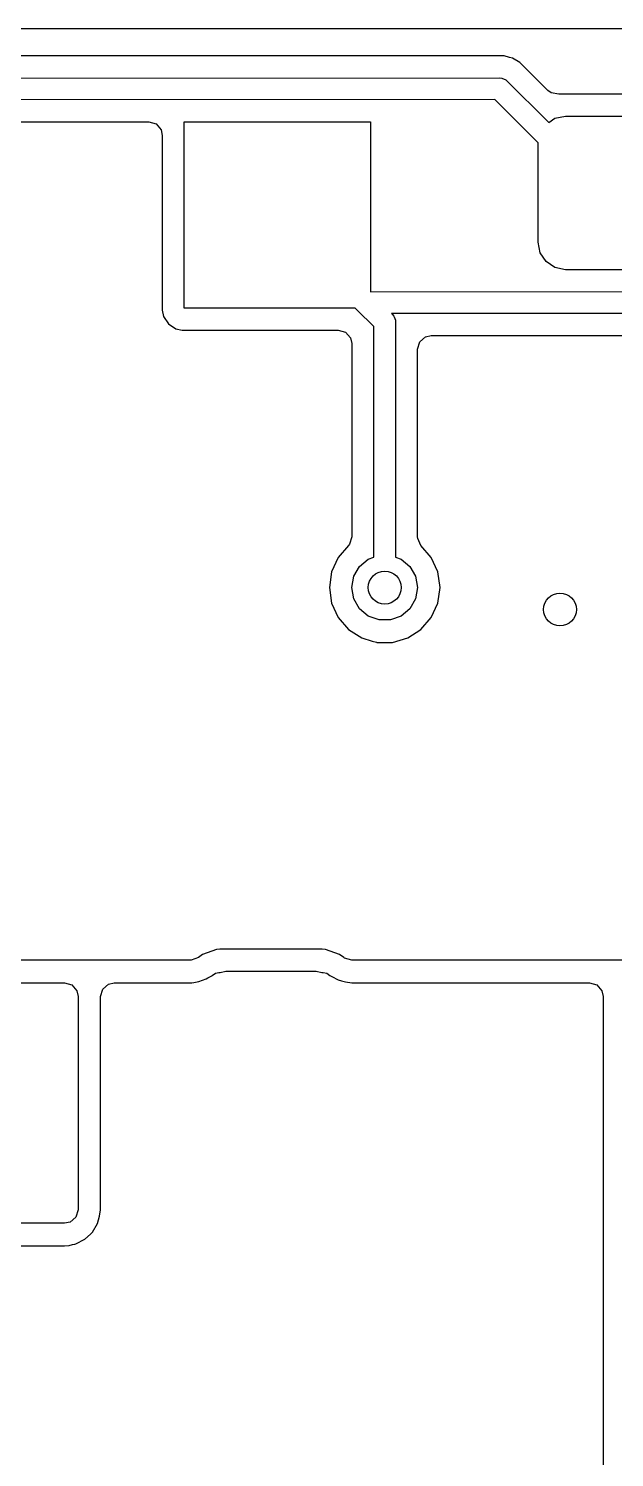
# Model space of a CAD drawing. Extents: x 162.5 to 216.5, y -91.5 to -65.5.
# Drawn here: x 187.55 to 192.9, y -78.54 to -65.5 of the extents above; entities that cross this region are included whole.
import ezdxf

# ---------------------------------------------------------------- set-up
doc = ezdxf.new("R2010")
doc.units = 0
doc.layers.add('BLACK', color=7, linetype='CONTINUOUS')

msp = doc.modelspace()

# ---------------------------------------------------------------- linework, layer by layer
at = {"layer": 'BLACK', "linetype": 'CONTINUOUS'}
for p, q in [((170.258676, -65.5005), (208.741324, -65.5005)), ((191.889562, -65.7495), (185.929562, -65.7495)), ((191.940513, -65.763152), (191.889562, -65.7495)), ((191.96599, -65.769979), (191.940513, -65.763152)), ((191.965995, -65.769982), (191.96599, -65.769979)), ((192.034504, -65.809535), (191.965995, -65.769982)), ((192.034512, -65.809541), (192.034504, -65.809535)), ((192.28936, -66.064389), (192.034512, -65.809541)), ((185.870491, -65.951921), (191.85, -65.95)), ((191.85, -65.95), (191.869509, -65.951921)), ((191.869509, -65.951921), (191.905557, -65.966853)), ((191.905557, -65.966853), (192.297085, -66.357278)), ((192.320024, -66.086822), (192.28936, -66.064389)), ((192.388607, -66.100167), (192.320024, -66.086822)), ((191.806754, -66.148099), (185.928821, -66.149987)), ((192.20162, -66.541853), (191.806754, -66.148099)), ((192.395727, -66.0995), (192.388607, -66.100167)), ((192.395734, -66.0995), (192.395727, -66.0995)), ((193.204266, -66.0995), (192.395734, -66.0995)), ((192.297085, -66.357278), (192.354329, -66.31903)), ((192.354329, -66.31903), (192.45, -66.3)), ((192.45, -66.3), (193.15, -66.3)), ((186.065833, -66.3505), (188.6455, -66.3505)), ((188.6455, -66.3505), (188.712539, -66.370185)), ((188.712539, -66.370185), (188.758294, -66.422989)), ((188.758294, -66.422989), (188.7695, -66.4745)), ((188.7695, -66.4745), (188.7695, -68.069752)), ((188.97, -68.05), (188.97, -66.35)), ((188.97, -66.35), (190.67, -66.35)), ((190.67, -66.35), (190.67, -67.901879)), ((192.2, -66.55), (192.20162, -66.541853)), ((192.2, -67.45), (192.2, -66.55)), ((192.21903, -67.545671), (192.2, -67.45)), ((192.273223, -67.626777), (192.21903, -67.545671)), ((192.354329, -67.68097), (192.273223, -67.626777)), ((192.45, -67.7), (192.354329, -67.68097)), ((193.15, -67.7), (192.45, -67.7)), ((190.67, -67.901879), (193.761153, -67.900023)), ((188.7695, -68.069752), (188.781131, -68.128229)), ((188.781131, -68.128229), (188.781132, -68.12823)), ((188.781132, -68.12823), (188.825447, -68.194552)), ((190.531185, -68.05), (188.97, -68.05)), ((190.537267, -68.056062), (190.531185, -68.05)), ((190.549289, -68.070711), (190.537267, -68.056062)), ((190.70003, -68.219354), (190.549289, -68.070711)), ((193.819509, -68.098079), (190.861143, -68.099855)), ((190.861143, -68.099855), (190.87071, -68.109289)), ((190.87071, -68.109289), (190.883147, -68.124442)), ((190.883147, -68.124442), (190.885449, -68.13)), ((190.885449, -68.13), (190.898079, -68.160491)), ((190.898079, -68.160491), (190.899781, -70.321914)), ((188.825447, -68.194552), (188.891769, -68.238867)), ((188.891769, -68.238867), (188.89177, -68.238868)), ((188.89177, -68.238868), (188.950247, -68.250499)), ((188.950247, -68.250499), (188.95025, -68.2505)), ((188.95025, -68.2505), (188.950252, -68.2505)), ((188.950252, -68.2505), (190.3755, -68.2505)), ((190.3755, -68.2505), (190.442539, -68.270185)), ((190.442539, -68.270185), (190.488294, -68.322989)), ((190.701686, -70.32138), (190.70003, -68.219354)), ((191.172989, -68.311706), (191.2245, -68.3005)), ((191.2245, -68.3005), (193.83956, -68.3005)), ((190.488294, -68.322989), (190.4995, -68.3745)), ((190.4995, -68.3745), (190.4995, -70.13626)), ((191.1005, -68.4245), (191.120185, -68.357461)), ((191.1005, -69.4), (191.1005, -68.4245)), ((191.120185, -68.357461), (191.172989, -68.311706)), ((191.1005, -70.13626), (191.1005, -69.4)), ((190.469213, -70.217462), (190.374625, -70.326622)), ((190.479815, -70.203299), (190.469213, -70.217462)), ((190.4995, -70.13626), (190.479815, -70.203299)), ((191.101762, -70.153906), (191.1005, -70.13626)), ((191.130787, -70.217462), (191.101762, -70.153906)), ((191.225374, -70.326622), (191.130787, -70.217462)), ((190.374622, -70.326628), (190.314834, -70.457543)), ((190.374625, -70.326622), (190.374622, -70.326628)), ((190.570187, -70.407164), (190.65, -70.340192)), ((190.65, -70.340192), (190.701686, -70.32138)), ((190.899781, -70.321914), (190.95, -70.340192)), ((190.95, -70.340192), (191.029813, -70.407164)), ((191.225375, -70.326625), (191.225374, -70.326622)), ((191.225377, -70.326627), (191.225375, -70.326625)), ((191.285165, -70.457543), (191.225377, -70.326627)), ((190.314834, -70.457543), (190.294353, -70.6)), ((190.5, -70.6), (190.518092, -70.497394)), ((190.518092, -70.497394), (190.570187, -70.407164)), ((191.029813, -70.407164), (191.081908, -70.497394)), ((191.081908, -70.497394), (191.1, -70.6)), ((191.305647, -70.6), (191.285165, -70.457543)), ((190.294353, -70.6), (190.314834, -70.742456)), ((190.518092, -70.702606), (190.5, -70.6)), ((191.1, -70.6), (191.081908, -70.702606)), ((191.285165, -70.742457), (191.305647, -70.6)), ((190.314834, -70.742456), (190.374622, -70.873371)), ((190.570187, -70.792836), (190.518092, -70.702606)), ((191.081908, -70.702606), (191.029813, -70.792836)), ((191.225377, -70.873373), (191.285165, -70.742457)), ((190.374622, -70.873371), (190.374623, -70.873373)), ((190.374623, -70.873373), (190.468872, -70.982143)), ((190.65, -70.859808), (190.570187, -70.792836)), ((190.747906, -70.895442), (190.65, -70.859808)), ((190.852094, -70.895442), (190.747906, -70.895442)), ((190.95, -70.859808), (190.852094, -70.895442)), ((191.029813, -70.792836), (190.95, -70.859808)), ((191.131128, -70.982143), (191.225377, -70.873373)), ((190.468872, -70.982143), (190.589947, -71.059953)), ((191.010053, -71.059953), (191.131128, -70.982143)), ((190.589947, -71.059953), (190.58995, -71.059954)), ((190.58995, -71.059954), (190.589949, -71.059954)), ((190.589949, -71.059954), (190.685941, -71.088139)), ((190.685941, -71.088139), (190.724633, -71.0995)), ((190.724633, -71.0995), (190.728036, -71.100499)), ((190.728036, -71.100499), (190.728038, -71.1005)), ((190.728038, -71.1005), (190.728039, -71.1005)), ((190.728039, -71.1005), (190.871962, -71.1005)), ((190.871962, -71.100499), (191.010053, -71.059953)), ((190.871962, -71.1005), (190.871962, -71.100499)), ((189.265298, -73.902354), (189.137119, -73.947207)), ((189.2653, -73.902354), (189.265298, -73.902354)), ((189.29573, -73.899501), (189.2653, -73.902354)), ((189.295734, -73.899501), (189.29573, -73.899501)), ((190.229266, -73.899501), (189.295734, -73.899501)), ((190.22927, -73.899501), (190.229266, -73.899501)), ((190.2597, -73.902354), (190.22927, -73.899501)), ((190.38788, -73.947207), (190.2597, -73.902354)), ((189.024784, -74), (187.375218, -74)), ((189.032789, -73.999741), (189.024784, -74)), ((189.098417, -73.97577), (189.032789, -73.999741)), ((189.137113, -73.94721), (189.098417, -73.97577)), ((189.137119, -73.947207), (189.137113, -73.94721)), ((190.387886, -73.94721), (190.38788, -73.947207)), ((190.426583, -73.97577), (190.387886, -73.94721)), ((190.433177, -73.980315), (190.426583, -73.97577)), ((190.500216, -74), (190.433177, -73.980315)), ((193.681316, -74), (190.500216, -74)), ((189.103308, -74.192763), (189.168919, -74.168798)), ((189.168919, -74.168798), (189.18448, -74.160438)), ((189.18448, -74.160438), (189.22045, -74.141113)), ((189.22045, -74.141113), (189.220455, -74.141109)), ((189.220455, -74.141109), (189.22419, -74.138745)), ((189.22419, -74.138745), (189.224378, -74.139043)), ((189.224378, -74.139043), (189.254329, -74.119031)), ((189.254329, -74.119031), (189.286637, -74.112604)), ((189.286637, -74.112604), (189.288485, -74.111958)), ((189.288485, -74.111958), (189.298097, -74.110324)), ((189.298097, -74.110324), (189.35, -74.100001)), ((189.35, -74.100001), (190.175, -74.100001)), ((190.175, -74.100001), (190.226938, -74.110332)), ((190.226938, -74.110332), (190.236514, -74.111959)), ((190.236514, -74.111959), (190.238353, -74.112602)), ((190.238353, -74.112602), (190.270671, -74.119031)), ((190.270671, -74.119031), (190.300404, -74.138898)), ((190.300404, -74.138898), (190.30421, -74.14087)), ((190.30421, -74.14087), (190.304548, -74.141111)), ((190.304548, -74.141111), (190.304552, -74.141114)), ((190.304552, -74.141114), (190.309959, -74.144971)), ((190.309959, -74.144971), (190.316553, -74.149516)), ((190.316553, -74.149516), (190.375279, -74.17749)), ((187.375222, -74.2055), (187.876, -74.2055)), ((187.876, -74.2055), (187.943039, -74.225185)), ((187.943039, -74.225185), (187.988794, -74.277989)), ((187.988794, -74.277989), (188, -74.3295)), ((188.2055, -74.3295), (188.225185, -74.262461)), ((188.225185, -74.262461), (188.277989, -74.216706)), ((188.277989, -74.216706), (188.3295, -74.2055)), ((188.3295, -74.2055), (189.024786, -74.2055)), ((189.024786, -74.2055), (189.031439, -74.205393)), ((189.031439, -74.205393), (189.036432, -74.205231)), ((189.036432, -74.205231), (189.039434, -74.205134)), ((189.039434, -74.205134), (189.039437, -74.205133)), ((189.039437, -74.205133), (189.039441, -74.205133)), ((189.039441, -74.205133), (189.056588, -74.201812)), ((189.056588, -74.201812), (189.103293, -74.192768)), ((189.103293, -74.192768), (189.103303, -74.192764)), ((189.103303, -74.192764), (189.103308, -74.192763)), ((190.375279, -74.17749), (190.405903, -74.186482)), ((190.405903, -74.186482), (190.44231, -74.197173)), ((190.44231, -74.197173), (190.442312, -74.197173)), ((190.442312, -74.197173), (190.442318, -74.197175)), ((190.442318, -74.197175), (190.500216, -74.2055)), ((190.500216, -74.2055), (192.6705, -74.2055)), ((192.6705, -74.2055), (192.737539, -74.225185)), ((192.737539, -74.225185), (192.783294, -74.277989)), ((192.783294, -74.277989), (192.7945, -74.3295)), ((188, -74.3295), (188, -76.276)), ((188.2055, -76.276), (188.2055, -74.3295)), ((192.7945, -74.3295), (192.7945, -85.8705)), ((187.980315, -76.343039), (187.927511, -76.388794)), ((188, -76.276), (187.980315, -76.343039)), ((188.17749, -76.400937), (188.197175, -76.333898)), ((188.197175, -76.333898), (188.2055, -76.276)), ((187.876, -76.4), (187, -76.4)), ((187.927511, -76.388794), (187.876, -76.4)), ((188.062085, -76.5441), (188.114889, -76.498345)), ((188.114889, -76.498345), (188.132843, -76.480754)), ((188.132843, -76.480754), (188.17749, -76.400937)), ((187.3295, -76.6055), (187.875991, -76.6055)), ((187.875991, -76.6055), (187.876, -76.6055)), ((187.876, -76.6055), (187.919684, -76.600803)), ((187.919684, -76.600803), (187.948875, -76.594452)), ((187.948875, -76.594452), (187.971174, -76.589602)), ((187.971174, -76.589602), (187.97119, -76.589598)), ((187.97119, -76.589598), (187.971195, -76.589597)), ((187.971195, -76.589597), (187.981373, -76.58711)), ((187.981373, -76.58711), (188.062085, -76.5441))]:
    msp.add_line(p, q, dxfattribs=at)
at = {"layer": 'BLACK'}
for centre in [(190.8, -70.6), (192.4, -70.8)]:
    msp.add_circle(centre, 0.15, dxfattribs=at)

doc.saveas('drawing.dxf')
